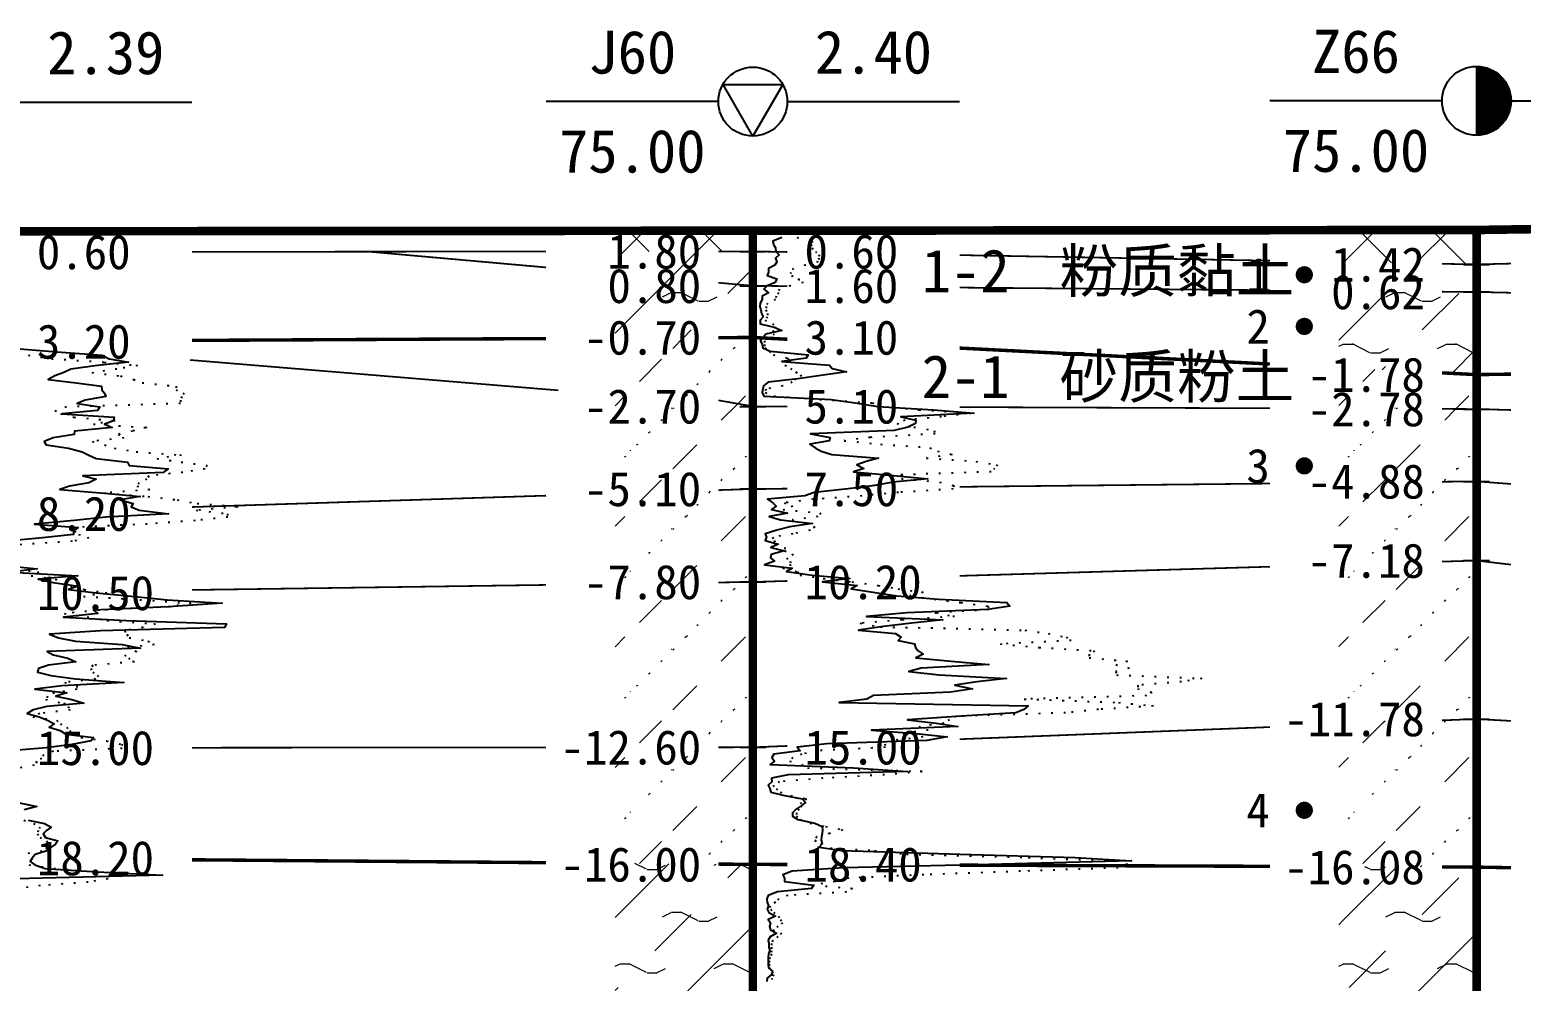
# Model space of a CAD drawing. Extents: x -37 to 3540, y -1485 to 297.
# Drawn here: x 1164.1 to 1250.7, y -420.7 to -365.5 of the extents above; entities that cross this region are included whole.
import ezdxf
from ezdxf.enums import TextEntityAlignment as Align

# ---------------------------------------------------------------- set-up
doc = ezdxf.new("R2010")
doc.units = 0
doc.linetypes.add('DOT', pattern=[6.35, 0, -6.35])
doc.layers.get('0').update_dxf_attribs({"linetype": 'CONTINUOUS'})
for name, color, linetype in [('CURVE', 200, 'CONTINUOUS'), ('HOLE', 41, 'CONTINUOUS'), ('SAMPLE', 1, 'CONTINUOUS'), ('STRATUM', 241, 'CONTINUOUS')]:
    doc.layers.add(name, color=color, linetype=linetype)
doc.layers.add('HATCH', color=7, linetype='CONTINUOUS', lineweight=13)
doc.styles.add('ST', font='')
doc.styles.get('ST').set_extended_font_data('SimSun')
pattern_1 = [(45, (851.434, -594), (-2.12132, 2.12132), [10, 0]), (135, (851.434, -594), (-2.12132, -2.12132), [10, 0])]
pattern_2 = [(45, (851.434, -594), (-4.24264, 4.24264), [10, 0]), (45, (852.495, -597.182), (-2.12132, 6.36396), [3, -3]), (26.565, (852.508, -594.2536), (5.999823, 5.999812), [0.567, -12.849]), (0, (851.941, -594.2536), (0, 6), [0.567, -5.433]), (26.565, (849.8526, -594), (5.999823, 5.999812), [0.567, -12.849]), (0, (850.36, -593.7464), (0, 6), [0.567, -5.433]), (153.435, (851.941, -594.2536), (-5.999818, -5e-06), [1.134, -12.2826]), (26.565, (855.508, -591.2536), (5.999823, 5.999812), [0.567, -12.849]), (0, (854.941, -591.2536), (0, 6), [0.567, -5.433]), (26.565, (852.8526, -591), (5.999823, 5.999812), [0.567, -12.849]), (0, (853.36, -590.7464), (0, 6), [0.567, -5.433]), (153.435, (854.941, -591.2536), (-5.999818, -5e-06), [1.134, -12.2826])]
pattern_3 = [(45, (851.434, -594), (-7e-07, 6.99998), [1.97196, -7.92754]), (45, (854.2467, -591.171), (-7e-07, 6.99998), [1.99367, -7.90583]), (45, (856.5013, -588.918), (-7e-07, 6.99998), [1.81361, -8.08588]), (26.56505, (851.434, -590.5), (7, 7), [0.0965, -15.55598]), (36.8699, (852.1339, -589.8), (7, 7), [0.19775, -34.80225]), (315, (854.934, -587.024), (6.99998, 1e-06), [0.03305, -9.86644]), (26.56505, (854.934, -594), (7, 7), [0.14475, -15.50773]), (26.56505, (855.634, -593.3), (7, 7), [0.10528, -15.5472]), (90, (855.984, -592.95), (-7, -5e-07), [0.02877, -6.97123]), (26.56505, (856.334, -592.6), (7, 7), [0.09101, -31.21394]), (36.8699, (857.0339, -591.9), (7, 7), [0.11069, -34.88931]), (45, (857.734, -591.2), (-2e-07, 6.99998), [0.10911, -9.79038]), (315, (858.348, -590.452), (6.99998, 1e-06), [0.03305, -9.86644]), (36.8699, (852.8339, -589.1), (7, 7), [0.10224, -34.89776]), (53.1301, (853.5339, -588.4), (13.9999998, 21), [0.13438, -34.86562]), (53.1301, (854.2339, -587.7), (13.9999998, 21), [0.12625, -34.87375])]

# ---------------------------------------------------------------- blocks, each defined once
blk = doc.blocks.new('H_cpt_hole')
for p, q in [((-1.732, 1), (1.732, 1)), ((0, -2), (-1.732, 1)), ((1.732, 1), (0, -2))]:
    blk.add_line(p, q)
blk.add_circle((0, 0), 2)
blk = doc.blocks.new('H_sam_hole')
blk.add_line((0, 2), (0, -2))
at = {"const_width": 2}
blk.add_lwpolyline([(0, -1, 0.414214), (1, 0, 0.414214), (0, 1, 1)], format="xyb", dxfattribs=at)
blk.add_circle((0, 0), 2)
blk = doc.blocks.new('SampleSoilUndisturbed')
at = {"const_width": 0.5}
blk.add_lwpolyline([(-0.25, 0, 1), (0.25, 0, 1)], format="xyb", close=True, dxfattribs=at)

msp = doc.modelspace()

# ---------------------------------------------------------------- hatches: boundary and pattern name
at = {"layer": 'HATCH'}
h = msp.add_hatch(dxfattribs=at)
h.set_pattern_fill('STT', color=50, style=0)
h.set_pattern_definition(pattern_1)
h.paths.add_polyline_path([(1206.09, -377.16), (1198.09, -377.166), (1198.09, -378.366), (1206.09, -378.36)])
h.paths.add_polyline_path([(1196.881, -379.849), (1203.579, -379.849), (1203.579, -376.916), (1196.881, -376.916)], flags=9)
h = msp.add_hatch(dxfattribs=at)
h.set_pattern_fill('FZNT', color=32, style=0)
h.set_pattern_definition([(45, (851.434, -594), (-4.24264, 4.24264), [10, 0]), (45, (852.495, -597.182), (-2.12132, 6.36396), [3, -3])])
h.paths.add_polyline_path([(1206.09, -378.36), (1198.09, -378.366), (1198.09, -379.648), (1206.09, -380.36)])
h.paths.add_polyline_path([(1196.881, -381.849), (1203.579, -381.849), (1203.579, -378.916), (1196.881, -378.916)], flags=9)
h.paths.add_polyline_path([(1196.881, -379.849), (1203.579, -379.849), (1203.579, -376.916), (1196.881, -376.916)], flags=9)
h = msp.add_hatch(dxfattribs=at)
h.set_pattern_fill('STT', color=50, style=0)
h.set_pattern_definition(pattern_1)
h.paths.add_polyline_path([(1248.103, -377.118), (1240.103, -377.126), (1240.103, -378.974), (1248.103, -379.118)])
h.paths.add_polyline_path([(1238.896, -380.604), (1245.589, -380.604), (1245.589, -377.688), (1238.896, -377.688)], flags=9)
h = msp.add_hatch(dxfattribs=at)
h.set_pattern_fill('YNFNT', color=251, style=0)
h.set_pattern_definition(pattern_2)
h.paths.add_polyline_path([(1206.09, -380.36), (1198.09, -379.648), (1198.09, -383.402), (1206.09, -383.36)])
h.paths.add_polyline_path([(1195.451, -384.849), (1203.579, -384.849), (1203.579, -381.916), (1195.451, -381.916)], flags=9)
h.paths.add_polyline_path([(1196.881, -381.849), (1203.579, -381.849), (1203.579, -378.916), (1196.881, -378.916)], flags=9)
h = msp.add_hatch(dxfattribs=at)
h.set_pattern_fill('YNFNT', color=251, style=0)
h.set_pattern_definition(pattern_2)
h.paths.add_polyline_path([(1248.103, -380.718), (1240.103, -380.65), (1240.103, -385.107), (1248.103, -385.518)])
h.paths.add_polyline_path([(1237.463, -387.007), (1245.591, -387.007), (1245.591, -384.074), (1237.463, -384.074)], flags=9)
h.paths.add_polyline_path([(1238.893, -382.207), (1245.591, -382.207), (1245.591, -379.274), (1238.893, -379.274)], flags=9)
h = msp.add_hatch(dxfattribs=at)
h.set_pattern_fill('SZFT', color=52, style=0)
h.set_pattern_definition(pattern_3)
h.paths.add_polyline_path([(1206.09, -383.36), (1198.09, -383.402), (1198.09, -385.966), (1206.09, -387.36)])
h.paths.add_polyline_path([(1195.451, -388.849), (1203.579, -388.849), (1203.579, -385.916), (1195.451, -385.916)], flags=9)
h.paths.add_polyline_path([(1195.451, -384.849), (1203.579, -384.849), (1203.579, -381.916), (1195.451, -381.916)], flags=9)
h = msp.add_hatch(dxfattribs=at)
h.set_pattern_fill('SZFT', color=52, style=0)
h.set_pattern_definition(pattern_3)
h.paths.add_polyline_path([(1248.103, -385.518), (1240.103, -385.107), (1240.103, -387.488), (1248.103, -387.518)])
h.paths.add_polyline_path([(1237.463, -389.007), (1245.591, -389.007), (1245.591, -386.074), (1237.463, -386.074)], flags=9)
h.paths.add_polyline_path([(1237.463, -387.007), (1245.591, -387.007), (1245.591, -384.074), (1237.463, -384.074)], flags=9)
h = msp.add_hatch(dxfattribs=at)
h.set_pattern_fill('SZFT', color=52, style=0)
h.set_pattern_definition(pattern_3)
h.paths.add_polyline_path([(1206.09, -387.36), (1198.09, -385.966), (1198.09, -392.417), (1206.09, -392.16)])
h.paths.add_polyline_path([(1195.451, -393.649), (1203.579, -393.649), (1203.579, -390.716), (1195.451, -390.716)], flags=9)
h.paths.add_polyline_path([(1195.451, -388.849), (1203.579, -388.849), (1203.579, -385.916), (1195.451, -385.916)], flags=9)
h = msp.add_hatch(dxfattribs=at)
h.set_pattern_fill('SZFT', color=52, style=0)
h.set_pattern_definition(pattern_3)
h.paths.add_polyline_path([(1248.103, -387.518), (1240.103, -387.488), (1240.103, -391.802), (1248.103, -391.718)])
h.paths.add_polyline_path([(1237.463, -393.207), (1245.591, -393.207), (1245.591, -390.274), (1237.463, -390.274)], flags=9)
h.paths.add_polyline_path([(1237.463, -389.007), (1245.591, -389.007), (1245.591, -386.074), (1237.463, -386.074)], flags=9)
h = msp.add_hatch(dxfattribs=at)
h.set_pattern_fill('SZFT', color=52, style=0)
h.set_pattern_definition(pattern_3)
h.paths.add_polyline_path([(1248.103, -391.718), (1240.103, -391.802), (1240.103, -396.555), (1248.103, -396.318)])
h.paths.add_polyline_path([(1237.463, -397.807), (1245.591, -397.807), (1245.591, -394.874), (1237.463, -394.874)], flags=9)
h.paths.add_polyline_path([(1237.463, -393.207), (1245.591, -393.207), (1245.591, -390.274), (1237.463, -390.274)], flags=9)
h = msp.add_hatch(dxfattribs=at)
h.set_pattern_fill('SZFT', color=52, style=0)
h.set_pattern_definition(pattern_3)
h.paths.add_polyline_path([(1206.09, -392.16), (1198.09, -392.417), (1198.09, -397.674), (1206.09, -397.56)])
h.paths.add_polyline_path([(1195.451, -399.049), (1203.579, -399.049), (1203.579, -396.116), (1195.451, -396.116)], flags=9)
h.paths.add_polyline_path([(1195.451, -393.649), (1203.579, -393.649), (1203.579, -390.716), (1195.451, -390.716)], flags=9)
h = msp.add_hatch(dxfattribs=at)
h.set_pattern_fill('SZFT', color=52, style=0)
h.set_pattern_definition(pattern_3)
h.paths.add_polyline_path([(1248.103, -396.318), (1240.103, -396.555), (1240.103, -405.831), (1248.103, -405.518)])
h.paths.add_polyline_path([(1236.033, -407.007), (1245.591, -407.007), (1245.591, -404.074), (1236.033, -404.074)], flags=9)
h.paths.add_polyline_path([(1237.463, -397.807), (1245.591, -397.807), (1245.591, -394.874), (1237.463, -394.874)], flags=9)
h = msp.add_hatch(dxfattribs=at)
h.set_pattern_fill('SZFT', color=52, style=0)
h.set_pattern_definition(pattern_3)
h.paths.add_polyline_path([(1206.09, -397.56), (1198.09, -397.674), (1198.09, -407.166), (1206.09, -407.16)])
h.paths.add_polyline_path([(1194.02, -408.649), (1203.579, -408.649), (1203.579, -405.716), (1194.02, -405.716)], flags=9)
h.paths.add_polyline_path([(1195.451, -399.049), (1203.579, -399.049), (1203.579, -396.116), (1195.451, -396.116)], flags=9)
h = msp.add_hatch(dxfattribs=at)
h.set_pattern_fill('SZFT', color=52, style=0)
h.set_pattern_definition(pattern_3)
h.paths.add_polyline_path([(1248.103, -405.518), (1240.103, -405.831), (1240.103, -414.088), (1248.103, -414.118)])
h.paths.add_polyline_path([(1236.033, -415.607), (1245.591, -415.607), (1245.591, -412.674), (1236.033, -412.674)], flags=9)
h.paths.add_polyline_path([(1236.033, -407.007), (1245.591, -407.007), (1245.591, -404.074), (1236.033, -404.074)], flags=9)
h = msp.add_hatch(dxfattribs=at)
h.set_pattern_fill('SZFT', color=52, style=0)
h.set_pattern_definition(pattern_3)
h.paths.add_polyline_path([(1206.09, -407.16), (1198.09, -407.166), (1198.09, -413.894), (1206.09, -413.96)])
h.paths.add_polyline_path([(1194.02, -415.449), (1203.579, -415.449), (1203.579, -412.516), (1194.02, -412.516)], flags=9)
h.paths.add_polyline_path([(1194.02, -408.649), (1203.579, -408.649), (1203.579, -405.716), (1194.02, -405.716)], flags=9)
h = msp.add_hatch(dxfattribs=at)
h.set_pattern_fill('YNFNT', color=251, style=0)
h.set_pattern_definition(pattern_2)
h.paths.add_polyline_path([(1206.09, -413.96), (1198.09, -413.894), (1198.09, -443.566), (1206.09, -443.56)])
h.paths.add_polyline_path([(1194.02, -445.049), (1203.579, -445.049), (1203.579, -442.116), (1194.02, -442.116)], flags=9)
h.paths.add_polyline_path([(1194.02, -415.449), (1203.579, -415.449), (1203.579, -412.516), (1194.02, -412.516)], flags=9)
h = msp.add_hatch(dxfattribs=at)
h.set_pattern_fill('YNFNT', color=251, style=0)
h.set_pattern_definition(pattern_2)
h.paths.add_polyline_path([(1248.103, -414.118), (1240.103, -414.088), (1240.103, -440.612), (1248.103, -439.918)])
h.paths.add_polyline_path([(1236.033, -441.407), (1245.591, -441.407), (1245.591, -438.474), (1236.033, -438.474)], flags=9)
h.paths.add_polyline_path([(1236.033, -415.607), (1245.591, -415.607), (1245.591, -412.674), (1236.033, -412.674)], flags=9)

# ---------------------------------------------------------------- linework, layer by layer
at = {"layer": 'CURVE', "color": 30, "linetype": 'Continuous'}
for points in [[(1207.78, -377.56), (1207.25, -377.76), (1207.29, -377.96), (1207.41, -378.16), (1207.42, -378.36), (1207.61, -378.56), (1207.41, -378.76), (1207.48, -378.96), (1207.37, -379.16), (1206.99, -379.36), (1207, -379.56), (1206.93, -379.76), (1207.49, -379.96), (1207.38, -380.16), (1206.93, -380.36), (1206.72, -380.56), (1207, -380.76), (1206.64, -380.96), (1206.63, -381.16), (1206.51, -381.36), (1206.49, -381.56), (1206.56, -381.76), (1206.6, -381.96), (1206.68, -382.16), (1206.52, -382.36), (1206.51, -382.56), (1207.32, -382.76), (1207.78, -382.96), (1206.84, -383.16), (1206.69, -383.36), (1206.53, -383.56), (1206.63, -383.76), (1206.67, -383.96), (1207.1, -384.16), (1209.31, -384.36), (1209.19, -384.56), (1207.78, -384.76), (1210.53, -384.96), (1210.7, -385.16), (1211.52, -385.36), (1210.04, -385.56), (1208.71, -385.76), (1206.98, -385.96), (1206.71, -386.16), (1206.66, -386.36), (1206.63, -386.56), (1206.73, -386.76), (1210.63, -386.96), (1212.03, -387.16), (1213.34, -387.36), (1216.57, -387.56), (1218.91, -387.76), (1214.69, -387.96), (1215.55, -388.16), (1215.53, -388.36), (1215.09, -388.56), (1214.3, -388.76), (1209.44, -388.96), (1210.58, -389.16), (1210.52, -389.36), (1209.4, -389.56), (1209.7, -389.76), (1210.05, -389.96), (1210.67, -390.16), (1213.39, -390.36), (1212.67, -390.56), (1212.13, -390.76), (1212.54, -390.96), (1211.93, -391.16), (1214.07, -391.36), (1216.24, -391.56), (1214.22, -391.76), (1213.18, -391.96), (1211.63, -392.16), (1209.65, -392.36), (1209.1, -392.56), (1206.94, -392.76), (1207.25, -392.96), (1207.44, -393.16), (1207.18, -393.36), (1208.1, -393.56), (1207.04, -393.76), (1207.7, -393.96), (1209.55, -394.16), (1208.24, -394.36), (1207.48, -394.56), (1206.8, -394.76), (1206.89, -394.96), (1206.81, -395.16), (1207.56, -395.36), (1207.13, -395.56), (1207.9, -395.76), (1207.16, -395.96), (1207.11, -396.16), (1207.34, -396.36), (1206.77, -396.56), (1208.38, -396.76), (1208.04, -396.96), (1209.53, -397.16), (1211.72, -397.36), (1210.13, -397.56), (1212.14, -397.76), (1211.8, -397.96), (1213.08, -398.16), (1214.45, -398.36), (1216.87, -398.56), (1220.84, -398.76), (1221.01, -398.96), (1219.73, -399.16), (1215.03, -399.36), (1212.68, -399.56), (1217.11, -399.76), (1215.3, -399.96), (1213.52, -400.16), (1212.22, -400.36), (1214.38, -400.56), (1214.7, -400.76), (1214.53, -400.96), (1215.48, -401.16), (1215.54, -401.36), (1215.68, -401.56), (1215.97, -401.76), (1215.55, -401.96), (1217.61, -402.16), (1219.78, -402.36), (1215.87, -402.56), (1215.15, -402.76), (1216.91, -402.96), (1220.81, -403.16), (1219.1, -403.36), (1217.82, -403.56), (1218.84, -403.76), (1217.56, -403.96), (1213.09, -404.16), (1212.7, -404.36), (1211.1, -404.56), (1222.08, -404.76), (1221.82, -404.96), (1221.36, -405.16), (1218.19, -405.36), (1215.07, -405.56), (1216.73, -405.76), (1217.98, -405.96), (1212.97, -406.16), (1215.57, -406.36), (1217.37, -406.56), (1216.19, -406.76), (1210.39, -406.96), (1208.66, -407.16), (1208.84, -407.36), (1207.31, -407.56), (1207.19, -407.76), (1207.35, -407.96), (1207.09, -408.16), (1211.93, -408.36), (1215.07, -408.56), (1208.14, -408.76), (1207.17, -408.96), (1207.19, -409.16), (1206.97, -409.36), (1207.07, -409.56), (1207.13, -409.76), (1207.93, -409.96), (1208.96, -410.16), (1209.14, -410.36), (1208.89, -410.56), (1208.61, -410.76), (1208.39, -410.96), (1208.39, -411.16), (1208.71, -411.36), (1209.68, -411.56), (1210.11, -411.76), (1210.13, -411.96), (1210.11, -412.16), (1210.07, -412.36), (1210.06, -412.56), (1210.12, -412.76), (1209.93, -412.96), (1211.24, -413.16), (1218.12, -413.36), (1224.81, -413.56), (1228.08, -413.76), (1219.79, -413.96), (1211.35, -414.16), (1208.38, -414.36), (1207.83, -414.56), (1207.92, -414.76), (1207.92, -414.96), (1209.61, -415.16), (1209.5, -415.36), (1207.53, -415.56), (1206.97, -415.76), (1206.9, -415.96), (1206.92, -416.16), (1206.99, -416.36), (1206.92, -416.56), (1207.02, -416.76), (1207.4, -416.96), (1206.97, -417.16), (1207.12, -417.36), (1207.05, -417.56), (1207.11, -417.76), (1207.47, -417.96), (1207.1, -418.16), (1206.97, -418.36), (1207.01, -418.56), (1207.02, -418.76), (1207.07, -418.96), (1207, -419.16), (1206.97, -419.36), (1206.98, -419.56), (1206.97, -419.76), (1207, -419.96), (1207.23, -420.16), (1207.18, -420.36), (1206.93, -420.56), (1206.9, -420.76)], [(1163.285, -383.994), (1165.685, -384.194), (1168.315, -384.394), (1168.725, -384.594), (1169.845, -384.794), (1168.045, -384.994), (1166.505, -385.194), (1166.095, -385.394), (1165.575, -385.594), (1165.175, -385.794), (1166.805, -385.994), (1168.285, -386.194), (1168.305, -386.394), (1168.455, -386.594), (1168.525, -386.794), (1167.325, -386.994), (1166.855, -387.194), (1168.185, -387.394), (1168.035, -387.594), (1165.975, -387.794), (1169.015, -387.994), (1168.975, -388.194), (1168.445, -388.394), (1168.905, -388.594), (1166.705, -388.794), (1166.695, -388.994), (1165.475, -389.194), (1164.955, -389.394), (1165.065, -389.594), (1166.355, -389.794), (1167.145, -389.994), (1167.535, -390.194), (1167.975, -390.394), (1169.785, -390.594), (1169.885, -390.794), (1172.145, -390.994), (1171.855, -391.194), (1167.185, -391.394), (1167.975, -391.594), (1167.545, -391.794), (1166.425, -391.994), (1165.865, -392.194), (1168.445, -392.394), (1170.525, -392.594), (1169.365, -392.794), (1170.115, -392.994), (1170.005, -393.194), (1170.455, -393.394), (1172.165, -393.594), (1168.525, -393.794), (1166.685, -393.994), (1164.395, -394.194), (1166.915, -394.394), (1166.645, -394.594), (1166.655, -394.794), (1164.845, -394.994), (1162.785, -395.194)], [(1162.655, -396.594), (1164.545, -396.794), (1163.005, -396.994), (1166.895, -397.194), (1164.605, -397.394), (1165.465, -397.594), (1166.925, -397.794), (1166.355, -397.994), (1167.965, -398.194), (1170.205, -398.394), (1172.085, -398.594), (1175.275, -398.794), (1172.145, -398.994), (1167.815, -399.194), (1168.065, -399.394), (1166.075, -399.594), (1169.725, -399.794), (1175.525, -399.994), (1175.425, -400.194), (1168.225, -400.394), (1165.265, -400.594), (1165.785, -400.794), (1166.765, -400.994), (1169.475, -401.194), (1170.545, -401.394), (1165.125, -401.594), (1165.465, -401.794), (1166.325, -401.994), (1166.795, -402.194), (1165.195, -402.394), (1164.615, -402.594), (1164.565, -402.794), (1165.335, -402.994), (1166.765, -403.194), (1169.575, -403.394), (1165.975, -403.594), (1164.405, -403.794), (1166.265, -403.994), (1165.625, -404.194), (1166.545, -404.394), (1167.255, -404.594), (1165.105, -404.794), (1164.305, -404.994), (1163.955, -405.194), (1164.665, -405.394), (1165.145, -405.594), (1165.535, -405.794), (1165.245, -405.994), (1165.875, -406.194), (1166.215, -406.394), (1167.805, -406.594), (1167.685, -406.794), (1166.545, -406.994), (1165.055, -407.194), (1162.745, -407.394)], [(1163.525, -410.394), (1164.525, -410.594), (1163.795, -410.794)], [(1164.015, -411.394), (1164.975, -411.594), (1165.355, -411.794), (1165.075, -411.994), (1164.895, -412.194), (1165.025, -412.394), (1165.745, -412.594), (1165.615, -412.794), (1165.295, -412.994), (1165.045, -413.194), (1164.435, -413.394), (1164.245, -413.594), (1164.135, -413.794), (1164.405, -413.994), (1165.005, -414.194), (1168.015, -414.394), (1171.825, -414.594), (1163.305, -414.794)]]:
    msp.add_lwpolyline(points, dxfattribs=at)
at = {"layer": 'CURVE', "color": 100, "linetype": 'DOT', "ltscale": 0.1}
for points in [[(1208.65, -377.56), (1209.55, -377.76), (1209.46, -377.96), (1209.53, -378.16), (1209.72, -378.36), (1209.93, -378.56), (1209.92, -378.76), (1209.88, -378.96), (1209.14, -379.16), (1208.45, -379.36), (1208.27, -379.56), (1208.34, -379.76), (1208.71, -379.96), (1209.01, -380.16), (1208.27, -380.36), (1207.62, -380.56), (1207.59, -380.76), (1207.45, -380.96), (1207.41, -381.16), (1206.94, -381.36), (1206.86, -381.56), (1206.85, -381.76), (1206.94, -381.96), (1206.93, -382.16), (1206.8, -382.36), (1207.23, -382.56), (1207.43, -382.76), (1207.24, -382.96), (1207.33, -383.16), (1207.15, -383.36), (1206.77, -383.56), (1206.77, -383.76), (1206.78, -383.96), (1207.04, -384.16), (1207.27, -384.36), (1208.11, -384.56), (1208.29, -384.76), (1207.95, -384.96), (1208.27, -385.16), (1208.57, -385.36), (1208.93, -385.56), (1208.57, -385.76), (1208.38, -385.96), (1207.84, -386.16), (1206.84, -386.36), (1206.81, -386.56), (1207.31, -386.76), (1209.98, -386.96), (1213.03, -387.16), (1213.48, -387.36), (1215.74, -387.56), (1218.74, -387.76), (1217.05, -387.96), (1214.93, -388.16), (1214.44, -388.36), (1215.44, -388.56), (1216.62, -388.76), (1216.67, -388.96), (1212.91, -389.16), (1211.39, -389.36), (1213.5, -389.56), (1216.37, -389.76), (1216.81, -389.96), (1217.67, -390.16), (1216.17, -390.36), (1219.04, -390.56), (1220.3, -390.76), (1220.12, -390.96), (1219.93, -391.16), (1214.04, -391.36), (1214.72, -391.56), (1216.93, -391.76), (1217.76, -391.96), (1217.72, -392.16), (1214.54, -392.36), (1212.42, -392.56), (1209.59, -392.76), (1207.92, -392.96), (1208.41, -393.16), (1207.83, -393.36), (1210.03, -393.56), (1209.87, -393.76), (1208.37, -393.96), (1209.08, -394.16), (1209.68, -394.36), (1209.41, -394.56), (1208.42, -394.76), (1207.23, -394.96), (1207.33, -395.16), (1207.4, -395.36), (1207.95, -395.56), (1207.94, -395.76), (1208.44, -395.96), (1208.06, -396.16), (1208.25, -396.36), (1208.31, -396.56), (1207.82, -396.76), (1208.67, -396.96), (1208.81, -397.16), (1210.18, -397.36), (1211.84, -397.56), (1213.37, -397.76), (1214.5, -397.96), (1215.97, -398.16), (1215.18, -398.36), (1216.61, -398.56), (1218.16, -398.76), (1219.73, -398.96), (1219.8, -399.16), (1216.66, -399.36), (1217.8, -399.56), (1214.74, -399.76), (1212.3, -399.96), (1213.49, -400.16), (1221.88, -400.36), (1223.23, -400.56), (1224.27, -400.76), (1224.57, -400.96), (1220.45, -401.16), (1222.7, -401.36), (1225.93, -401.56), (1225.62, -401.76), (1225.61, -401.96), (1227.84, -402.16), (1227.16, -402.36), (1227.94, -402.56), (1227.16, -402.76), (1227.2, -402.96), (1232.15, -403.16), (1230.97, -403.36), (1228.44, -403.56), (1228.42, -403.76), (1229.25, -403.96), (1228.94, -404.16), (1221.85, -404.36), (1227.31, -404.56), (1229.34, -404.76), (1226.15, -404.96), (1224.24, -405.16), (1217.88, -405.36), (1217.51, -405.56), (1217.18, -405.76), (1215.73, -405.96), (1216.27, -406.16), (1214.79, -406.36), (1215.96, -406.56), (1214.3, -406.76), (1213.75, -406.96), (1213.78, -407.16), (1209.91, -407.36), (1208.94, -407.56), (1208.42, -407.76), (1208.22, -407.96), (1208.91, -408.16), (1209.26, -408.36), (1215.91, -408.56), (1213.73, -408.76), (1210.15, -408.96), (1207.64, -409.16), (1207.27, -409.36), (1207.44, -409.56), (1207.68, -409.76), (1208.28, -409.96), (1209.2, -410.16), (1208.86, -410.36), (1208.94, -410.56), (1208.78, -410.76), (1208.62, -410.96), (1208.61, -411.16), (1208.84, -411.36), (1209.4, -411.56), (1210.31, -411.76), (1211.31, -411.96), (1210.54, -412.16), (1209.81, -412.36), (1209.67, -412.56), (1210.08, -412.76), (1209.85, -412.96), (1213.16, -413.16), (1215, -413.36), (1222.08, -413.56), (1227, -413.76), (1227.86, -413.96), (1227.3, -414.16), (1221.63, -414.36), (1216.01, -414.56), (1211.67, -414.76), (1210.86, -414.96), (1209.57, -415.16), (1211.88, -415.36), (1211.52, -415.56), (1208.12, -415.76), (1207.59, -415.96), (1207.4, -416.16), (1207.08, -416.36), (1207.13, -416.56), (1207.29, -416.76), (1207.58, -416.96), (1207.69, -417.16), (1207.82, -417.36), (1207.56, -417.56), (1207.25, -417.76), (1207.75, -417.96), (1207.56, -418.16), (1207.25, -418.36), (1207.17, -418.56), (1207.17, -418.76), (1207.16, -418.96), (1207.17, -419.16), (1207.07, -419.36), (1207.04, -419.56), (1207.04, -419.76), (1207.05, -419.96), (1207.21, -420.16), (1207.29, -420.36), (1207.21, -420.56), (1207.11, -420.76)], [(1164.015, -384.394), (1165.375, -384.594), (1168.435, -384.794), (1170.365, -384.994), (1169.175, -385.194), (1167.715, -385.394), (1169.375, -385.594), (1170.145, -385.794), (1170.635, -385.994), (1172.615, -386.194), (1172.605, -386.394), (1173.075, -386.594), (1172.935, -386.794), (1172.855, -386.994), (1172.865, -387.194), (1166.245, -387.394), (1165.575, -387.594), (1165.905, -387.794), (1166.665, -387.994), (1169.065, -388.194), (1167.805, -388.394), (1170.915, -388.594), (1170.075, -388.794), (1169.235, -388.994), (1169.575, -389.194), (1167.735, -389.394), (1168.445, -389.594), (1169.005, -389.794), (1170.295, -389.994), (1172.895, -390.194), (1171.485, -390.394), (1172.895, -390.594), (1174.405, -390.794), (1174.285, -390.994), (1173.005, -391.194), (1171.015, -391.394), (1170.915, -391.594), (1170.455, -391.794), (1170.325, -391.994), (1171.075, -392.194), (1168.455, -392.394), (1170.965, -392.594), (1172.665, -392.794), (1173.825, -392.994), (1176.215, -393.194), (1173.775, -393.394), (1175.595, -393.594), (1175.605, -393.794), (1173.715, -393.994), (1170.935, -394.194), (1166.645, -394.394), (1166.715, -394.594), (1166.945, -394.794), (1167.545, -394.994), (1166.575, -395.194), (1163.535, -395.394)], [(1163.305, -396.794), (1164.635, -396.994), (1164.195, -397.194), (1165.595, -397.394), (1166.145, -397.594), (1166.475, -397.794), (1167.265, -397.994), (1168.595, -398.194), (1167.225, -398.394), (1170.505, -398.594), (1173.465, -398.794), (1172.265, -398.994), (1168.145, -399.194), (1166.105, -399.394), (1167.445, -399.594), (1168.595, -399.794), (1171.405, -399.994), (1170.695, -400.194), (1169.625, -400.394), (1169.755, -400.594), (1169.875, -400.794), (1170.975, -400.994), (1171.345, -401.194), (1169.505, -401.394), (1170.325, -401.594), (1169.625, -401.794), (1169.835, -401.994), (1170.185, -402.194), (1167.775, -402.394), (1167.655, -402.594), (1167.765, -402.794), (1168.105, -402.994), (1167.925, -403.194), (1166.135, -403.394), (1166.835, -403.594), (1166.855, -403.794), (1165.545, -403.994), (1165.145, -404.194), (1165.025, -404.394), (1166.065, -404.594), (1166.335, -404.794), (1166.455, -404.994), (1164.695, -405.194), (1164.285, -405.394), (1165.665, -405.594), (1165.895, -405.794), (1166.255, -405.994), (1166.415, -406.194), (1166.635, -406.394), (1167.085, -406.594), (1168.565, -406.794), (1169.415, -406.994), (1170.215, -407.194), (1165.485, -407.394), (1164.925, -407.594), (1164.795, -407.794), (1164.525, -407.994), (1164.375, -408.194), (1163.335, -408.394)], [(1163.775, -411.394), (1164.325, -411.594), (1164.695, -411.794), (1164.605, -411.994), (1164.555, -412.194), (1164.715, -412.394), (1165.075, -412.594), (1165.255, -412.794), (1165.115, -412.994), (1164.815, -413.194), (1163.605, -413.394)], [(1164.055, -413.994), (1165.515, -414.194), (1167.965, -414.394), (1168.805, -414.594), (1168.655, -414.794), (1167.505, -414.994), (1164.725, -415.194), (1163.185, -415.394)]]:
    msp.add_lwpolyline(points, dxfattribs=at)
at = {"layer": 'HOLE', "linetype": 'Continuous'}
for points in [[(1204.09, -369.66), (1194.09, -369.66)], [(1208.09, -369.66), (1218.09, -369.66)], [(1246.103, -369.618), (1236.103, -369.618)], [(1250.103, -369.618), (1260.103, -369.618)], [(1163.525, -369.694), (1173.525, -369.694)], [(1205.34, -378.36), (1206.84, -378.36)], [(1247.353, -379.118), (1248.853, -379.118)], [(1205.34, -380.36), (1206.84, -380.36)], [(1247.353, -380.718), (1248.853, -380.718)], [(1205.34, -383.36), (1206.84, -383.36)], [(1247.353, -385.518), (1248.853, -385.518)], [(1205.34, -387.36), (1206.84, -387.36)], [(1247.353, -387.518), (1248.853, -387.518)], [(1205.34, -392.16), (1206.84, -392.16)], [(1247.353, -391.718), (1248.853, -391.718)], [(1247.353, -396.318), (1248.853, -396.318)], [(1205.34, -397.56), (1206.84, -397.56)], [(1247.353, -405.518), (1248.853, -405.518)], [(1205.34, -407.16), (1206.84, -407.16)], [(1205.34, -413.96), (1206.84, -413.96)], [(1247.353, -414.118), (1248.853, -414.118)]]:
    msp.add_lwpolyline(points, dxfattribs=at)
at = {"layer": 'HOLE', "linetype": 'Continuous', "const_width": 0.5}
for points in [[(1206.09, -377.16), (1206.09, -525.861)], [(1248.103, -377.118), (1248.103, -527.118)]]:
    msp.add_lwpolyline(points, dxfattribs=at)
at = {"layer": 'STRATUM', "linetype": 'Continuous'}
for points, const_width in [([(1218.09, -377.148), (1248.103, -377.118), (1290.714, -376.482), (1331.483, -376.615)], 0.5), ([(1159.525, -377.203), (1161.525, -377.194), (1173.525, -377.185)], 0.5), ([(1173.525, -377.185), (1204.09, -377.162)], 0.5), ([(1204.09, -377.162), (1206.09, -377.16), (1218.09, -377.148)], 0.5), ([(1173.525, -378.385), (1183.807, -378.377), (1194.09, -378.369)], 0.1), ([(1183.807, -378.377), (1194.09, -379.292)], 0.1), ([(1204.09, -378.362), (1206.09, -378.36), (1208.09, -378.396)], 0.1), ([(1218.09, -378.577), (1227.096, -378.739), (1236.103, -378.901)], 0.1), ([(1246.103, -379.082), (1248.103, -379.118), (1250.103, -379.069)], 0.1), ([(1204.09, -380.182), (1206.09, -380.36), (1208.09, -380.377)], 0.1), ([(1218.09, -380.462), (1227.096, -380.539), (1236.103, -380.616)], 0.1), ([(1246.103, -380.701), (1248.103, -380.718), (1250.103, -380.763)], 0.1), ([(1173.525, -383.531), (1183.807, -383.477), (1194.09, -383.423)], 0.2), ([(1204.09, -383.371), (1206.09, -383.36), (1208.09, -383.463)], 0.2), ([(1218.09, -383.976), (1227.096, -384.439), (1236.103, -384.902)], 0.2), ([(1246.103, -385.415), (1248.103, -385.518), (1250.103, -385.488)], 0.2), ([(1204.09, -387.011), (1206.09, -387.36), (1208.09, -387.368)], 0.1), ([(1218.09, -387.405), (1227.096, -387.439), (1236.103, -387.473)], 0.1), ([(1246.103, -387.51), (1248.103, -387.518), (1250.103, -387.573)], 0.1), ([(1204.09, -392.224), (1206.09, -392.16), (1208.09, -392.139)], 0.1), ([(1218.09, -392.034), (1227.096, -391.939), (1236.103, -391.844)], 0.1), ([(1246.103, -391.739), (1248.103, -391.718), (1250.103, -391.867)], 0.1), ([(1173.525, -393.208), (1183.807, -392.877), (1194.09, -392.546)], 0.1), ([(1246.103, -396.377), (1248.103, -396.318), (1250.103, -396.551)], 0.1), ([(1218.09, -397.205), (1227.096, -396.939), (1236.103, -396.673)], 0.1), ([(1173.525, -398.023), (1183.807, -397.877), (1194.09, -397.731)], 0.1), ([(1204.09, -397.588), (1206.09, -397.56), (1208.09, -397.501)], 0.1), ([(1218.09, -406.691), (1227.096, -406.339), (1236.103, -405.987)], 0.1), ([(1246.103, -405.596), (1248.103, -405.518), (1250.103, -405.629)], 0.1), ([(1173.525, -407.185), (1183.807, -407.177), (1194.09, -407.169)], 0.1), ([(1204.09, -407.162), (1206.09, -407.16), (1208.09, -407.082)], 0.1), ([(1173.525, -413.693), (1183.807, -413.777), (1194.09, -413.861)], 0.2), ([(1204.09, -413.944), (1206.09, -413.96), (1208.09, -413.968)], 0.2), ([(1218.09, -414.005), (1227.096, -414.039), (1236.103, -414.073)], 0.2), ([(1246.103, -414.11), (1248.103, -414.118), (1250.103, -414.154)], 0.2)]:
    msp.add_lwpolyline(points, dxfattribs=dict(at, const_width=const_width))
at = {"layer": 'STRATUM'}
msp.add_lwpolyline([(1194.783, -386.437), (1173.419, -384.68)], dxfattribs=at)

# ---------------------------------------------------------------- block references
at = {"layer": 'HOLE'}
for name, p in [('H_cpt_hole', (1206.09, -369.66)), ('H_sam_hole', (1248.103, -369.618))]:
    msp.add_blockref(name, p, dxfattribs=at)
at = {"layer": 'SAMPLE'}
for p in [(1238.103, -379.718), (1238.103, -382.718), (1238.103, -390.818), (1238.103, -410.818)]:
    msp.add_blockref('SampleSoilUndisturbed', p, dxfattribs=at)

# ---------------------------------------------------------------- texts
at = {"layer": 'HOLE', "style": 'ST'}
for s, p in [('2.39', (1168.525, -366.819)), ('J60', (1199.09, -366.785)), ('2.40', (1213.09, -366.785)), ('Z66', (1241.103, -366.743)), ('75.00', (1199.09, -372.535)), ('75.00', (1241.103, -372.493))]:
    msp.add_text(s, height=2.5, dxfattribs=at).set_placement(p, align=Align.MIDDLE_CENTER)
for s, p in [('0.60', (1164.525, -378.394)), ('0.60', (1209.09, -378.36)), ('1.60', (1209.09, -380.36)), ('3.20', (1164.525, -383.594)), ('3.10', (1209.09, -383.36)), ('5.10', (1209.09, -387.36)), ('7.50', (1209.09, -392.16)), ('8.20', (1164.525, -393.594)), ('10.50', (1164.525, -398.194)), ('10.20', (1209.09, -397.56)), ('15.00', (1164.525, -407.194)), ('15.00', (1209.09, -407.16)), ('18.20', (1164.525, -413.594)), ('18.40', (1209.09, -413.96))]:
    msp.add_text(s, height=2, dxfattribs=at).set_placement(p, align=Align.MIDDLE_LEFT)
for s, p in [('1.80', (1203.09, -378.36)), ('1.42', (1245.103, -379.118)), ('0.80', (1203.09, -380.36)), ('0.62', (1245.103, -380.718)), ('-0.70', (1203.09, -383.36)), ('-1.78', (1245.103, -385.518)), ('-2.70', (1203.09, -387.36)), ('-2.78', (1245.103, -387.518)), ('-5.10', (1203.09, -392.16)), ('-4.88', (1245.103, -391.718)), ('-7.18', (1245.103, -396.318)), ('-7.80', (1203.09, -397.56)), ('-11.78', (1245.103, -405.518)), ('-12.60', (1203.09, -407.16)), ('-16.00', (1203.09, -413.96)), ('-16.08', (1245.103, -414.118))]:
    msp.add_text(s, height=2, dxfattribs=at).set_placement(p, align=Align.MIDDLE_RIGHT)
at = {"layer": 'SAMPLE', "style": 'ST'}
for s, p in [('1', (1236.103, -379.718)), ('2', (1236.103, -382.718)), ('3', (1236.103, -390.818)), ('4', (1236.103, -410.818))]:
    msp.add_text(s, height=2, dxfattribs=at).set_placement(p, align=Align.MIDDLE_RIGHT)
at = {"layer": 'STRATUM', "style": 'ST'}
for s, p in [('1-2', (1215.893, -379.49)), ('粉质黏土', (1223.893, -379.49)), ('砂质粉土', (1223.893, -385.63)), ('2-1', (1215.893, -385.63))]:
    msp.add_text(s, height=2.5, dxfattribs=at).set_placement(p, align=Align.MIDDLE_LEFT)

doc.saveas('drawing.dxf')
